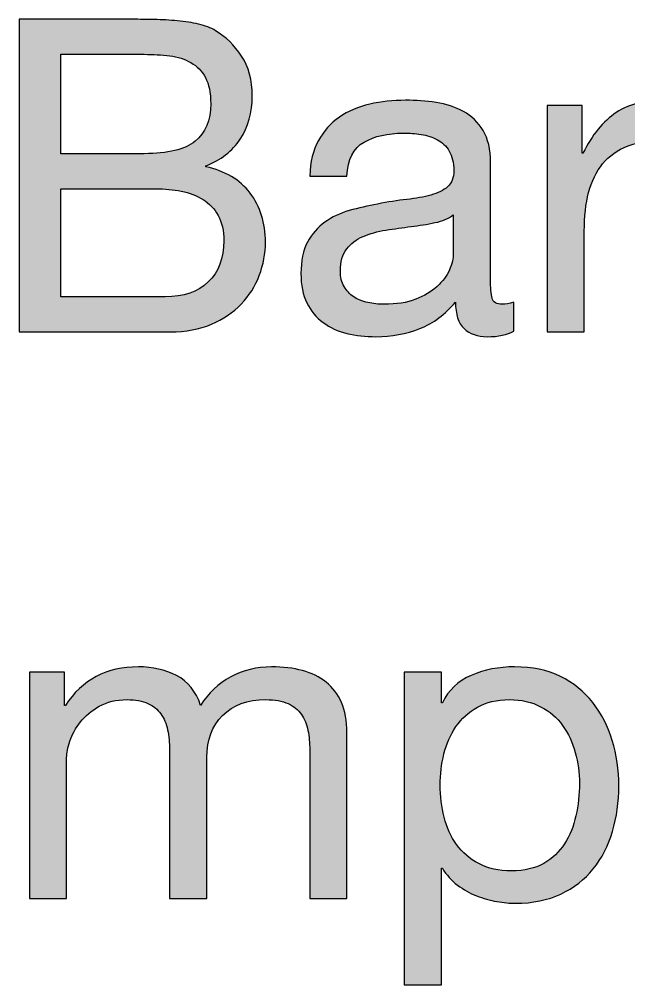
# Paper-space layout 'A1mask' of a CAD drawing. Extents: x 20 to 830, y 20 to 585.
# Drawn here: x 671.76 to 677.49, y 78.4 to 87.48 of the extents above; entities that cross this region are included whole.
import ezdxf
from ezdxf.enums import TextEntityAlignment as Align

# ---------------------------------------------------------------- set-up
doc = ezdxf.new("R2010")
doc.units = 0
doc.layers.get('0').update_dxf_attribs({"linetype": 'CONTINUOUS'})
doc.layers.get('Defpoints').update_dxf_attribs({"linetype": 'CONTINUOUS'})
doc.layers.add('JPP_Mask', color=7, linetype='CONTINUOUS')
doc.styles.add('JPP', font='arial.ttf')

# ---------------------------------------------------------------- blocks, each defined once
blk = doc.blocks.new('A1mask')
at = {"true_color": 0x004a91}
h = blk.add_hatch(color=154, dxfattribs=at)
edge = h.paths.add_edge_path(flags=16)
edge.add_spline(control_points=[(658.1269, 69.8708), (658.3001, 69.8708), (658.4355, 69.9175), (658.533, 70.011), (658.6305, 70.1042), (658.6793, 70.2334), (658.6793, 70.3982), (658.6793, 70.4943), (658.6613, 70.5738), (658.6258, 70.6372), (658.5898, 70.7002), (658.5425, 70.7503), (658.4833, 70.7875), (658.4241, 70.8247), (658.3565, 70.8507), (658.2793, 70.8658), (658.2026, 70.8808), (658.1231, 70.8883), (658.0407, 70.8883), (658.0407, 70.8883), (657.1465, 70.8883), (657.1465, 70.8883), (657.1465, 70.8883), (657.1465, 69.8708), (657.1465, 69.8708), (657.1465, 69.8708), (658.1269, 69.8708), (658.1269, 69.8708)], knot_values=[0, 0, 0, 0, 1, 1, 1, 2, 2, 2, 3, 3, 3, 4, 4, 4, 5, 5, 5, 6, 6, 6, 7, 7, 7, 8, 8, 8, 9, 9, 9, 9], degree=3, periodic=0)
edge = h.paths.add_edge_path(flags=16)
edge.add_spline(control_points=[(657.9295, 71.218), (658.152, 71.218), (658.312, 71.2571), (658.4095, 71.3354), (658.5065, 71.4138), (658.5557, 71.5312), (658.5557, 71.6878), (658.5557, 71.792), (658.5392, 71.8746), (658.506, 71.9349), (658.4729, 71.9953), (658.4279, 72.0421), (658.3702, 72.075), (658.3124, 72.1079), (658.2457, 72.1292), (658.1704, 72.1389), (658.0947, 72.1484), (658.0142, 72.1534), (657.9295, 72.1534), (657.9295, 72.1534), (657.1465, 72.1534), (657.1465, 72.1534), (657.1465, 72.1534), (657.1465, 71.218), (657.1465, 71.218), (657.1465, 71.218), (657.9295, 71.218), (657.9295, 71.218)], knot_values=[0, 0, 0, 0, 1, 1, 1, 2, 2, 2, 3, 3, 3, 4, 4, 4, 5, 5, 5, 6, 6, 6, 7, 7, 7, 8, 8, 8, 9, 9, 9, 9], degree=3, periodic=0)
edge = h.paths.add_edge_path()
edge.add_spline(control_points=[(657.822, 72.4828), (657.8855, 72.4828), (657.9531, 72.4821), (658.026, 72.4809), (658.0989, 72.4795), (658.1709, 72.4753), (658.2424, 72.4684), (658.3138, 72.4615), (658.3806, 72.4514), (658.4421, 72.4376), (658.5041, 72.4239), (658.5567, 72.4033), (658.6007, 72.3759), (658.6968, 72.3181), (658.7787, 72.2383), (658.8459, 72.1368), (658.9131, 72.0353), (658.9467, 71.9103), (658.9467, 71.7619), (658.9467, 71.6052), (658.9093, 71.4701), (658.8336, 71.356), (658.7579, 71.2422), (658.6504, 71.1577), (658.5103, 71.1028), (658.5103, 71.1028), (658.5103, 71.0945), (658.5103, 71.0945), (658.6916, 71.0559), (658.8303, 70.9735), (658.9264, 70.8471), (659.0225, 70.7208), (659.0707, 70.5672), (659.0707, 70.3859), (659.0707, 70.2786), (659.0513, 70.1743), (659.013, 70.0727), (658.9742, 69.971), (658.9174, 69.881), (658.8416, 69.8027), (658.7664, 69.7246), (658.6731, 69.6614), (658.5619, 69.6133), (658.4506, 69.5651), (658.3219, 69.5412), (658.1766, 69.5412), (658.1766, 69.5412), (656.7551, 69.5412), (656.7551, 69.5412), (656.7551, 69.5412), (656.7551, 72.4828), (656.7551, 72.4828), (656.7551, 72.4828), (657.822, 72.4828), (657.822, 72.4828)], knot_values=[0, 0, 0, 0, 1, 1, 1, 2, 2, 2, 3, 3, 3, 4, 4, 4, 5, 5, 5, 6, 6, 6, 7, 7, 7, 8, 8, 8, 9, 9, 9, 10, 10, 10, 11, 11, 11, 12, 12, 12, 13, 13, 13, 14, 14, 14, 15, 15, 15, 16, 16, 16, 17, 17, 17, 18, 18, 18, 18], degree=3, periodic=0)
h = blk.add_hatch(color=154, dxfattribs=at)
edge = h.paths.add_edge_path()
edge.add_spline(control_points=[(661.1185, 71.4365), (661.0716, 71.5132), (661.0101, 71.573), (660.9334, 71.6156)], knot_values=[29, 29, 29, 29, 30, 30, 30, 30], degree=3, periodic=0)
edge.add_spline(control_points=[(660.9334, 71.6156), (660.8563, 71.6582), (660.7706, 71.6864), (660.6759, 71.7001)], knot_values=[28, 28, 28, 28, 29, 29, 29, 29], degree=3, periodic=0)
edge.add_spline(control_points=[(660.6759, 71.7001), (660.5808, 71.7139), (660.4856, 71.7207), (660.3895, 71.7207)], knot_values=[27, 27, 27, 27, 28, 28, 28, 28], degree=3, periodic=0)
edge.add_spline(control_points=[(660.3895, 71.7207), (660.2712, 71.7207), (660.1585, 71.7084), (660.0515, 71.6836)], knot_values=[26, 26, 26, 26, 27, 27, 27, 27], degree=3, periodic=0)
edge.add_spline(control_points=[(660.0515, 71.6836), (659.9446, 71.659), (659.8494, 71.6182), (659.7671, 71.5622)], knot_values=[25, 25, 25, 25, 26, 26, 26, 26], degree=3, periodic=0)
edge.add_spline(control_points=[(659.7671, 71.5622), (659.6847, 71.5058), (659.6189, 71.4322), (659.5697, 71.3416)], knot_values=[24, 24, 24, 24, 25, 25, 25, 25], degree=3, periodic=0)
edge.add_spline(control_points=[(659.5697, 71.3416), (659.52, 71.2509), (659.4925, 71.1397), (659.4868, 71.0079)], knot_values=[23, 23, 23, 23, 24, 24, 24, 24], degree=3, periodic=0)
edge.add_spline(control_points=[(659.4868, 71.0079), (659.4868, 71.0079), (659.8371, 71.0079), (659.8371, 71.0079), (659.8456, 71.1645), (659.8991, 71.2708), (659.9981, 71.3271), (660.097, 71.3835), (660.2205, 71.4116), (660.3687, 71.4116)], knot_values=[20, 20, 20, 20, 21, 21, 21, 22, 22, 22, 23, 23, 23, 23], degree=3, periodic=0)
edge.add_spline(control_points=[(660.3687, 71.4116), (660.4236, 71.4116), (660.4795, 71.4076), (660.5358, 71.3993)], knot_values=[19, 19, 19, 19, 20, 20, 20, 20], degree=3, periodic=0)
edge.add_spline(control_points=[(660.5358, 71.3993), (660.5916, 71.391), (660.6428, 71.3747), (660.6882, 71.3499)], knot_values=[18, 18, 18, 18, 19, 19, 19, 19], degree=3, periodic=0)
edge.add_spline(control_points=[(660.6882, 71.3499), (660.7332, 71.3252), (660.7706, 71.2895), (660.7995, 71.2429)], knot_values=[17, 17, 17, 17, 18, 18, 18, 18], degree=3, periodic=0)
edge.add_spline(control_points=[(660.7995, 71.2429), (660.8283, 71.196), (660.8425, 71.1342), (660.8425, 71.0573)], knot_values=[16, 16, 16, 16, 17, 17, 17, 17], degree=3, periodic=0)
edge.add_spline(control_points=[(660.8425, 71.0573), (660.8425, 70.9915), (660.8231, 70.9413), (660.7848, 70.907), (660.7464, 70.8727), (660.6944, 70.8464), (660.6281, 70.8287)], knot_values=[14, 14, 14, 14, 15, 15, 15, 16, 16, 16, 16], degree=3, periodic=0)
edge.add_spline(control_points=[(660.6281, 70.8287), (660.5623, 70.8107), (660.4861, 70.797), (660.3995, 70.7875)], knot_values=[13, 13, 13, 13, 14, 14, 14, 14], degree=3, periodic=0)
edge.add_spline(control_points=[(660.3995, 70.7875), (660.3133, 70.7778), (660.222, 70.7634), (660.1259, 70.7442)], knot_values=[12, 12, 12, 12, 13, 13, 13, 13], degree=3, periodic=0)
edge.add_spline(control_points=[(660.1259, 70.7442), (660.035, 70.7279), (659.9465, 70.707), (659.8598, 70.6824), (659.7732, 70.6578), (659.6965, 70.6214), (659.6293, 70.5733)], knot_values=[10, 10, 10, 10, 11, 11, 11, 12, 12, 12, 12], degree=3, periodic=0)
edge.add_spline(control_points=[(659.6293, 70.5733), (659.5616, 70.5253), (659.5077, 70.4625), (659.4665, 70.3859)], knot_values=[9, 9, 9, 9, 10, 10, 10, 10], degree=3, periodic=0)
edge.add_spline(control_points=[(659.4665, 70.3859), (659.4253, 70.3089), (659.4045, 70.21), (659.4045, 70.0891)], knot_values=[8, 8, 8, 8, 9, 9, 9, 9], degree=3, periodic=0)
edge.add_spline(control_points=[(659.4045, 70.0891), (659.4045, 69.9821), (659.4234, 69.8907), (659.4603, 69.8152)], knot_values=[7, 7, 7, 7, 8, 8, 8, 8], degree=3, periodic=0)
edge.add_spline(control_points=[(659.4603, 69.8152), (659.4972, 69.7395), (659.5479, 69.6777), (659.6127, 69.6297)], knot_values=[6, 6, 6, 6, 7, 7, 7, 7], degree=3, periodic=0)
edge.add_spline(control_points=[(659.6127, 69.6297), (659.6771, 69.5816), (659.7519, 69.5473), (659.8371, 69.5267), (659.9223, 69.5061), (660.0132, 69.4959), (660.1093, 69.4959)], knot_values=[4, 4, 4, 4, 5, 5, 5, 6, 6, 6, 6], degree=3, periodic=0)
edge.add_spline(control_points=[(660.1093, 69.4959), (660.2575, 69.4959), (660.3957, 69.5213), (660.523, 69.5722)], knot_values=[3, 3, 3, 3, 4, 4, 4, 4], degree=3, periodic=0)
edge.add_spline(control_points=[(660.523, 69.5722), (660.6508, 69.6228), (660.763, 69.7059), (660.8591, 69.8214)], knot_values=[2, 2, 2, 2, 3, 3, 3, 3], degree=3, periodic=0)
edge.add_spline(control_points=[(660.8591, 69.8214), (660.8591, 69.7059), (660.8856, 69.6228), (660.9396, 69.5722)], knot_values=[1, 1, 1, 1, 2, 2, 2, 2], degree=3, periodic=0)
edge.add_spline(control_points=[(660.9396, 69.5722), (660.9931, 69.5213), (661.065, 69.4959), (661.1559, 69.4959)], knot_values=[0, 0, 0, 0, 1, 1, 1, 1], degree=3, periodic=0)
edge.add_spline(control_points=[(661.1559, 69.4959), (661.2629, 69.4959), (661.3467, 69.5137), (661.4068, 69.5494)], knot_values=[36, 36, 36, 36, 37, 37, 37, 37], degree=3, periodic=0)
edge.add_spline(control_points=[(661.4068, 69.5494), (661.4068, 69.5494), (661.4068, 69.8214), (661.4068, 69.8214), (661.3656, 69.8077), (661.3301, 69.8008), (661.2998, 69.8008)], knot_values=[34, 34, 34, 34, 35, 35, 35, 36, 36, 36, 36], degree=3, periodic=0)
edge.add_spline(control_points=[(661.2998, 69.8008), (661.2449, 69.8008), (661.2127, 69.82), (661.2032, 69.8583)], knot_values=[33, 33, 33, 33, 34, 34, 34, 34], degree=3, periodic=0)
edge.add_spline(control_points=[(661.2032, 69.8583), (661.1933, 69.8969), (661.1886, 69.9572), (661.1886, 70.0396)], knot_values=[32, 32, 32, 32, 33, 33, 33, 33], degree=3, periodic=0)
edge.add_spline(control_points=[(661.1886, 70.0396), (661.1886, 70.0396), (661.1886, 71.1357), (661.1886, 71.1357), (661.1886, 71.2592), (661.1654, 71.3596), (661.1185, 71.4365)], knot_values=[30, 30, 30, 30, 31, 31, 31, 32, 32, 32, 32], degree=3, periodic=0)
edge = h.paths.add_edge_path(flags=16)
edge.add_spline(control_points=[(660.4406, 70.5321), (660.5192, 70.5416), (660.594, 70.5539), (660.6655, 70.5691)], knot_values=[0, 0, 0, 0, 1, 1, 1, 1], degree=3, periodic=0)
edge.add_spline(control_points=[(660.6655, 70.5691), (660.737, 70.5842), (660.7942, 70.6083), (660.8383, 70.6412)], knot_values=[14, 14, 14, 14, 15, 15, 15, 15], degree=3, periodic=0)
edge.add_spline(control_points=[(660.8383, 70.6412), (660.8383, 70.6412), (660.8383, 70.2827), (660.8383, 70.2827), (660.8383, 70.2334), (660.826, 70.1804), (660.8013, 70.1241), (660.7767, 70.0678), (660.7379, 70.0157), (660.6858, 69.9676), (660.6338, 69.9196), (660.5666, 69.8796), (660.4842, 69.8481)], knot_values=[10, 10, 10, 10, 11, 11, 11, 12, 12, 12, 13, 13, 13, 14, 14, 14, 14], degree=3, periodic=0)
edge.add_spline(control_points=[(660.4842, 69.8481), (660.4018, 69.8164), (660.3029, 69.8008), (660.1874, 69.8008)], knot_values=[9, 9, 9, 9, 10, 10, 10, 10], degree=3, periodic=0)
edge.add_spline(control_points=[(660.1874, 69.8008), (660.1353, 69.8008), (660.0837, 69.8062), (660.0331, 69.8171)], knot_values=[8, 8, 8, 8, 9, 9, 9, 9], degree=3, periodic=0)
edge.add_spline(control_points=[(660.0331, 69.8171), (659.982, 69.8282), (659.9384, 69.846), (659.901, 69.8708)], knot_values=[7, 7, 7, 7, 8, 8, 8, 8], degree=3, periodic=0)
edge.add_spline(control_points=[(659.901, 69.8708), (659.8641, 69.8955), (659.8338, 69.9276), (659.8106, 69.9676)], knot_values=[6, 6, 6, 6, 7, 7, 7, 7], degree=3, periodic=0)
edge.add_spline(control_points=[(659.8106, 69.9676), (659.7869, 70.0074), (659.7756, 70.0562), (659.7756, 70.1139)], knot_values=[5, 5, 5, 5, 6, 6, 6, 6], degree=3, periodic=0)
edge.add_spline(control_points=[(659.7756, 70.1139), (659.7756, 70.2017), (659.7955, 70.2711), (659.8352, 70.322)], knot_values=[4, 4, 4, 4, 5, 5, 5, 5], degree=3, periodic=0)
edge.add_spline(control_points=[(659.8352, 70.322), (659.875, 70.3726), (659.9266, 70.4119), (659.9895, 70.4393)], knot_values=[3, 3, 3, 3, 4, 4, 4, 4], degree=3, periodic=0)
edge.add_spline(control_points=[(659.9895, 70.4393), (660.053, 70.4668), (660.1244, 70.4867), (660.204, 70.499)], knot_values=[2, 2, 2, 2, 3, 3, 3, 3], degree=3, periodic=0)
edge.add_spline(control_points=[(660.204, 70.499), (660.2835, 70.5115), (660.3625, 70.5224), (660.4406, 70.5321)], knot_values=[1, 1, 1, 1, 2, 2, 2, 2], degree=3, periodic=0)
h = blk.add_hatch(color=154, dxfattribs=at)
edge = h.paths.add_edge_path()
edge.add_spline(control_points=[(662.0704, 70.3407), (662.0704, 70.4296), (662.0704, 70.4888), (662.0704, 70.4888), (662.0704, 70.6261), (662.0841, 70.7477), (662.1116, 70.8533)], knot_values=[8, 8, 8, 8, 8.250035, 8.250035, 8.250035, 9.250035, 9.250035, 9.250035, 9.250035], degree=3, periodic=0)
edge.add_spline(control_points=[(662.1116, 70.8533), (662.1391, 70.9591), (662.1831, 71.049), (662.2432, 71.1234)], knot_values=[7, 7, 7, 7, 8, 8, 8, 8], degree=3, periodic=0)
edge.add_spline(control_points=[(662.2432, 71.1234), (662.3038, 71.1974), (662.3833, 71.2538), (662.4822, 71.2921)], knot_values=[6, 6, 6, 6, 7, 7, 7, 7], degree=3, periodic=0)
edge.add_spline(control_points=[(662.4822, 71.2921), (662.5812, 71.3307), (662.7005, 71.3499), (662.8406, 71.3499)], knot_values=[5, 5, 5, 5, 6, 6, 6, 6], degree=3, periodic=0)
edge.add_spline(control_points=[(662.8406, 71.3499), (662.8406, 71.3499), (662.8406, 71.7207), (662.8406, 71.7207), (662.6512, 71.7262), (662.4946, 71.6878), (662.371, 71.6052)], knot_values=[3, 3, 3, 3, 4, 4, 4, 5, 5, 5, 5], degree=3, periodic=0)
edge.add_spline(control_points=[(662.371, 71.6052), (662.2475, 71.5229), (662.1428, 71.3953), (662.0581, 71.222)], knot_values=[2, 2, 2, 2, 3, 3, 3, 3], degree=3, periodic=0)
edge.add_spline(control_points=[(662.0496, 71.222), (662.0496, 71.222), (662.0496, 71.3344), (662.0496, 71.4467)], knot_values=[0.5, 0.5, 0.5, 0.5, 1, 1, 1, 1], degree=3, periodic=0)
edge.add_spline(control_points=[(662.0496, 71.4467), (662.0496, 71.559), (662.0496, 71.6713), (662.0496, 71.6713), (662.0496, 71.6713), (662.029, 71.6713), (661.9981, 71.6713)], knot_values=[12.749965, 12.749965, 12.749965, 12.749965, 13.249965, 13.249965, 13.249965, 13.5, 13.5, 13.5, 13.5], degree=3, periodic=0)
edge.add_spline(control_points=[(661.9981, 71.6713), (661.9672, 71.6713), (661.926, 71.6713), (661.8849, 71.6713)], knot_values=[12.49997, 12.49997, 12.49997, 12.49997, 12.749965, 12.749965, 12.749965, 12.749965], degree=3, periodic=0)
edge.add_spline(control_points=[(661.8849, 71.6713), (661.8643, 71.6713), (661.8437, 71.6713), (661.8244, 71.6713)], knot_values=[12.374973, 12.374973, 12.374973, 12.374973, 12.49997, 12.49997, 12.49997, 12.49997], degree=3, periodic=0)
edge.add_spline(control_points=[(661.8244, 71.6713), (661.8051, 71.6713), (661.787, 71.6713), (661.7716, 71.6713)], knot_values=[12.249975, 12.249975, 12.249975, 12.249975, 12.374973, 12.374973, 12.374973, 12.374973], degree=3, periodic=0)
edge.add_spline(control_points=[(661.7716, 71.6713), (661.7639, 71.6713), (661.7568, 71.6713), (661.7505, 71.6713)], knot_values=[12.187476, 12.187476, 12.187476, 12.187476, 12.249975, 12.249975, 12.249975, 12.249975], degree=3, periodic=0)
edge.add_spline(control_points=[(661.7201, 71.6713), (661.7201, 71.6713), (661.7201, 71.6713), (661.7201, 71.6713), (661.7201, 71.6713), (661.7201, 71.6713), (661.7201, 71.6713)], knot_values=[11.99998, 11.99998, 11.99998, 11.99998, 12.001425, 12.001425, 12.001425, 12.001445, 12.001445, 12.001445, 12.001445], degree=3, periodic=0)
edge.add_spline(control_points=[(661.7201, 71.6713), (661.7201, 71.6712), (661.7201, 71.1387), (661.7201, 70.6062)], knot_values=[11.49999, 11.49999, 11.49999, 11.49999, 11.99998, 11.99998, 11.99998, 11.99998], degree=3, periodic=0)
edge.add_spline(control_points=[(661.7201, 70.6062), (661.7201, 70.0737), (661.7201, 69.5412), (661.7201, 69.5412), (661.7201, 69.5412), (661.7201, 69.5412), (661.7201, 69.5412)], knot_values=[10.999023, 10.999023, 10.999023, 10.999023, 11.499013, 11.499013, 11.499013, 11.49999, 11.49999, 11.49999, 11.49999], degree=3, periodic=0)
edge.add_spline(control_points=[(661.7352, 69.5412), (661.74, 69.5412), (661.7458, 69.5412), (661.7525, 69.5412)], knot_values=[10.812504, 10.812504, 10.812504, 10.812504, 10.875003, 10.875003, 10.875003, 10.875003], degree=3, periodic=0)
edge.add_spline(control_points=[(661.7525, 69.5412), (661.7591, 69.5412), (661.7667, 69.5412), (661.7749, 69.5412)], knot_values=[10.750005, 10.750005, 10.750005, 10.750005, 10.812504, 10.812504, 10.812504, 10.812504], degree=3, periodic=0)
edge.add_spline(control_points=[(661.7749, 69.5412), (661.7913, 69.5412), (661.8104, 69.5412), (661.831, 69.5412)], knot_values=[10.625008, 10.625008, 10.625008, 10.625008, 10.750005, 10.750005, 10.750005, 10.750005], degree=3, periodic=0)
edge.add_spline(control_points=[(661.831, 69.5412), (661.8515, 69.5412), (661.8734, 69.5412), (661.8953, 69.5412)], knot_values=[10.50001, 10.50001, 10.50001, 10.50001, 10.625008, 10.625008, 10.625008, 10.625008], degree=3, periodic=0)
edge.add_spline(control_points=[(661.8953, 69.5412), (661.9391, 69.5412), (661.9828, 69.5412), (662.0157, 69.5412)], knot_values=[10.250015, 10.250015, 10.250015, 10.250015, 10.50001, 10.50001, 10.50001, 10.50001], degree=3, periodic=0)
edge.add_spline(control_points=[(662.0157, 69.5412), (662.0485, 69.5412), (662.0704, 69.5412), (662.0704, 69.5412), (662.0704, 69.5412), (662.0704, 69.5412), (662.0704, 69.5412)], knot_values=[9.999532, 9.999532, 9.999532, 9.999532, 10.249547, 10.249547, 10.249547, 10.250015, 10.250015, 10.250015, 10.250015], degree=3, periodic=0)
edge.add_spline(control_points=[(662.0704, 69.5518), (662.0704, 69.5553), (662.0704, 69.5595), (662.0704, 69.5646)], knot_values=[9.906272, 9.906272, 9.906272, 9.906272, 9.937521, 9.937521, 9.937521, 9.937521], degree=3, periodic=0)
edge.add_spline(control_points=[(662.0704, 69.5646), (662.0704, 69.5696), (662.0704, 69.5754), (662.0704, 69.5819)], knot_values=[9.875022, 9.875022, 9.875022, 9.875022, 9.906272, 9.906272, 9.906272, 9.906272], degree=3, periodic=0)
edge.add_spline(control_points=[(662.0704, 69.5819), (662.0704, 69.5948), (662.0704, 69.6105), (662.0704, 69.6286)], knot_values=[9.812524, 9.812524, 9.812524, 9.812524, 9.875022, 9.875022, 9.875022, 9.875022], degree=3, periodic=0)
edge.add_spline(control_points=[(662.0704, 69.6286), (662.0704, 69.6466), (662.0704, 69.667), (662.0704, 69.6892)], knot_values=[9.750025, 9.750025, 9.750025, 9.750025, 9.812524, 9.812524, 9.812524, 9.812524], degree=3, periodic=0)
edge.add_spline(control_points=[(662.0704, 69.6892), (662.0704, 69.7336), (662.0704, 69.7854), (662.0704, 69.841)], knot_values=[9.625027, 9.625027, 9.625027, 9.625027, 9.750025, 9.750025, 9.750025, 9.750025], degree=3, periodic=0)
edge.add_spline(control_points=[(662.0704, 69.841), (662.0704, 69.8965), (662.0704, 69.9557), (662.0704, 70.0149)], knot_values=[9.50003, 9.50003, 9.50003, 9.50003, 9.625027, 9.625027, 9.625027, 9.625027], degree=3, periodic=0)
edge.add_spline(control_points=[(662.0704, 70.0149), (662.0704, 70.1334), (662.0704, 70.2519), (662.0704, 70.3407)], knot_values=[9.250035, 9.250035, 9.250035, 9.250035, 9.50003, 9.50003, 9.50003, 9.50003], degree=3, periodic=0)
h = blk.add_hatch(color=154, dxfattribs=at)
edge = h.paths.add_edge_path()
edge.add_spline(control_points=[(657.2313, 65.6904), (657.2521, 65.7524), (657.2848, 65.812), (657.3302, 65.8698), (657.3757, 65.9275), (657.4348, 65.9768), (657.5072, 66.0179)], knot_values=[28, 28, 28, 28, 29, 29, 29, 30, 30, 30, 30], degree=3, periodic=0)
edge.add_spline(control_points=[(657.5072, 66.0179), (657.5801, 66.0591), (657.6672, 66.08), (657.769, 66.08)], knot_values=[27, 27, 27, 27, 28, 28, 28, 28], degree=3, periodic=0)
edge.add_spline(control_points=[(657.769, 66.08), (657.8485, 66.08), (657.9139, 66.0681), (657.9645, 66.0449)], knot_values=[26, 26, 26, 26, 27, 27, 27, 27], degree=3, periodic=0)
edge.add_spline(control_points=[(657.9645, 66.0449), (658.0156, 66.0213), (658.0559, 65.9886), (658.0862, 65.946), (658.1165, 65.9034), (658.1378, 65.8532), (658.1501, 65.7955), (658.1624, 65.7377), (658.1685, 65.6748), (658.1685, 65.6061)], knot_values=[23, 23, 23, 23, 24, 24, 24, 25, 25, 25, 26, 26, 26, 26], degree=3, periodic=0)
edge.add_spline(control_points=[(658.1685, 65.6061), (658.1685, 65.6061), (658.1685, 64.2092), (658.1685, 64.2092), (658.1685, 64.2092), (658.2561, 64.2092), (658.3437, 64.2092)], knot_values=[21.5, 21.5, 21.5, 21.5, 22.5, 22.5, 22.5, 23, 23, 23, 23], degree=3, periodic=0)
edge.add_spline(control_points=[(658.3437, 64.2092), (658.4312, 64.2092), (658.5188, 64.2092), (658.5188, 64.2092), (658.5188, 64.2092), (658.5188, 64.5409), (658.5188, 64.8727)], knot_values=[20.5, 20.5, 20.5, 20.5, 21, 21, 21, 21.5, 21.5, 21.5, 21.5], degree=3, periodic=0)
edge.add_spline(control_points=[(658.5188, 64.8727), (658.5188, 65.2044), (658.5188, 65.5361), (658.5188, 65.5361), (658.5188, 65.7008), (658.5685, 65.8324), (658.6674, 65.9313)], knot_values=[19, 19, 19, 19, 19.5, 19.5, 19.5, 20.5, 20.5, 20.5, 20.5], degree=3, periodic=0)
edge.add_spline(control_points=[(658.6674, 65.9313), (658.7659, 66.0303), (658.9022, 66.08), (659.075, 66.08)], knot_values=[18, 18, 18, 18, 19, 19, 19, 19], degree=3, periodic=0)
edge.add_spline(control_points=[(659.075, 66.08), (659.1602, 66.08), (659.2298, 66.0676), (659.2833, 66.0426)], knot_values=[17, 17, 17, 17, 18, 18, 18, 18], degree=3, periodic=0)
edge.add_spline(control_points=[(659.2833, 66.0426), (659.3368, 66.0179), (659.3784, 65.9843), (659.4087, 65.9417), (659.439, 65.8991), (659.4598, 65.849), (659.4707, 65.7912), (659.4816, 65.7335), (659.4873, 65.6719), (659.4873, 65.6061)], knot_values=[14, 14, 14, 14, 15, 15, 15, 16, 16, 16, 17, 17, 17, 17], degree=3, periodic=0)
edge.add_spline(control_points=[(659.4873, 65.6061), (659.4873, 65.6061), (659.4873, 64.2092), (659.4873, 64.2092), (659.4873, 64.2092), (659.5748, 64.2092), (659.6622, 64.2092)], knot_values=[12.5, 12.5, 12.5, 12.5, 13.5, 13.5, 13.5, 14, 14, 14, 14], degree=3, periodic=0)
edge.add_spline(control_points=[(659.6622, 64.2092), (659.7497, 64.2092), (659.8371, 64.2092), (659.8371, 64.2092), (659.8371, 64.2092), (659.8371, 64.5996), (659.8371, 64.99)], knot_values=[11.5, 11.5, 11.5, 11.5, 12, 12, 12, 12.5, 12.5, 12.5, 12.5], degree=3, periodic=0)
edge.add_spline(control_points=[(659.8371, 64.99), (659.8371, 65.3804), (659.8371, 65.7709), (659.8371, 65.7709), (659.8371, 65.8807), (659.8201, 65.9749), (659.786, 66.053)], knot_values=[10, 10, 10, 10, 10.5, 10.5, 10.5, 11.5, 11.5, 11.5, 11.5], degree=3, periodic=0)
edge.add_spline(control_points=[(659.786, 66.053), (659.7514, 66.1311), (659.7036, 66.195), (659.6416, 66.2447)], knot_values=[9, 9, 9, 9, 10, 10, 10, 10], degree=3, periodic=0)
edge.add_spline(control_points=[(659.6416, 66.2447), (659.5796, 66.2939), (659.5058, 66.3304), (659.4191, 66.3536)], knot_values=[8, 8, 8, 8, 9, 9, 9, 9], degree=3, periodic=0)
edge.add_spline(control_points=[(659.4191, 66.3536), (659.3325, 66.3772), (659.236, 66.3886), (659.1285, 66.3886)], knot_values=[7, 7, 7, 7, 8, 8, 8, 8], degree=3, periodic=0)
edge.add_spline(control_points=[(659.1285, 66.3886), (658.9884, 66.3886), (658.8601, 66.3573), (658.7437, 66.2939)], knot_values=[6, 6, 6, 6, 7, 7, 7, 7], degree=3, periodic=0)
edge.add_spline(control_points=[(658.7437, 66.2939), (658.6267, 66.231), (658.5325, 66.1415), (658.4611, 66.026)], knot_values=[5, 5, 5, 5, 6, 6, 6, 6], degree=3, periodic=0)
edge.add_spline(control_points=[(658.4611, 66.026), (658.417, 66.1581), (658.3418, 66.2513), (658.2348, 66.3062)], knot_values=[4, 4, 4, 4, 5, 5, 5, 5], degree=3, periodic=0)
edge.add_spline(control_points=[(658.2348, 66.3062), (658.1273, 66.3611), (658.0081, 66.3886), (657.876, 66.3886)], knot_values=[3, 3, 3, 3, 4, 4, 4, 4], degree=3, periodic=0)
edge.add_spline(control_points=[(657.876, 66.3886), (657.5768, 66.3886), (657.3473, 66.2679), (657.1882, 66.026)], knot_values=[2, 2, 2, 2, 3, 3, 3, 3], degree=3, periodic=0)
edge.add_spline(control_points=[(657.1797, 66.026), (657.1797, 66.026), (657.1797, 66.1043), (657.1797, 66.1827)], knot_values=[0.5, 0.5, 0.5, 0.5, 1, 1, 1, 1], degree=3, periodic=0)
edge.add_spline(control_points=[(657.1797, 66.1827), (657.1797, 66.261), (657.1797, 66.3394), (657.1797, 66.3394), (657.1797, 66.3394), (657.1591, 66.3394), (657.1282, 66.3394)], knot_values=[34.749965, 34.749965, 34.749965, 34.749965, 35.249965, 35.249965, 35.249965, 35.5, 35.5, 35.5, 35.5], degree=3, periodic=0)
edge.add_spline(control_points=[(657.1282, 66.3394), (657.0973, 66.3394), (657.0561, 66.3394), (657.0149, 66.3394)], knot_values=[34.49997, 34.49997, 34.49997, 34.49997, 34.749965, 34.749965, 34.749965, 34.749965], degree=3, periodic=0)
edge.add_spline(control_points=[(657.0149, 66.3394), (656.9943, 66.3394), (656.9738, 66.3394), (656.9545, 66.3394)], knot_values=[34.374972, 34.374972, 34.374972, 34.374972, 34.49997, 34.49997, 34.49997, 34.49997], degree=3, periodic=0)
edge.add_spline(control_points=[(656.9545, 66.3394), (656.9352, 66.3394), (656.9171, 66.3394), (656.9017, 66.3394)], knot_values=[34.249975, 34.249975, 34.249975, 34.249975, 34.374973, 34.374973, 34.374973, 34.374973], degree=3, periodic=0)
edge.add_spline(control_points=[(656.9017, 66.3394), (656.894, 66.3394), (656.8869, 66.3394), (656.8806, 66.3394)], knot_values=[34.187476, 34.187476, 34.187476, 34.187476, 34.249975, 34.249975, 34.249975, 34.249975], degree=3, periodic=0)
edge.add_spline(control_points=[(656.8806, 66.3394), (656.8743, 66.3394), (656.8689, 66.3394), (656.8644, 66.3394)], knot_values=[34.124977, 34.124977, 34.124977, 34.124977, 34.187476, 34.187476, 34.187476, 34.187476], degree=3, periodic=0)
edge.add_spline(control_points=[(656.8502, 66.3394), (656.8502, 66.3394), (656.8502, 66.3394), (656.8502, 66.3394), (656.8502, 66.3394), (656.8502, 66.3394), (656.8502, 66.3394)], knot_values=[33.99998, 33.99998, 33.99998, 33.99998, 34.001425, 34.001425, 34.001425, 34.001445, 34.001445, 34.001445, 34.001445], degree=3, periodic=0)
edge.add_spline(control_points=[(656.8502, 66.3394), (656.8502, 66.3393), (656.8502, 65.8068), (656.8502, 65.2743)], knot_values=[33.49999, 33.49999, 33.49999, 33.49999, 33.99998, 33.99998, 33.99998, 33.99998], degree=3, periodic=0)
edge.add_spline(control_points=[(656.8502, 65.2743), (656.8502, 64.7417), (656.8502, 64.2092), (656.8502, 64.2092), (656.8502, 64.2092), (656.8502, 64.2092), (656.8502, 64.2092)], knot_values=[32.999023, 32.999023, 32.999023, 32.999023, 33.499013, 33.499013, 33.499013, 33.49999, 33.49999, 33.49999, 33.49999], degree=3, periodic=0)
edge.add_spline(control_points=[(656.8589, 64.2092), (656.8607, 64.2092), (656.8629, 64.2092), (656.8653, 64.2092)], knot_values=[32.875002, 32.875002, 32.875002, 32.875002, 32.906252, 32.906252, 32.906252, 32.906252], degree=3, periodic=0)
edge.add_spline(control_points=[(656.8653, 64.2092), (656.8701, 64.2092), (656.8759, 64.2092), (656.8825, 64.2092)], knot_values=[32.812504, 32.812504, 32.812504, 32.812504, 32.875002, 32.875002, 32.875002, 32.875002], degree=3, periodic=0)
edge.add_spline(control_points=[(656.8825, 64.2092), (656.8892, 64.2092), (656.8967, 64.2092), (656.905, 64.2092)], knot_values=[32.750005, 32.750005, 32.750005, 32.750005, 32.812504, 32.812504, 32.812504, 32.812504], degree=3, periodic=0)
edge.add_spline(control_points=[(656.905, 64.2092), (656.9214, 64.2092), (656.9405, 64.2092), (656.9611, 64.2092)], knot_values=[32.625008, 32.625008, 32.625008, 32.625008, 32.750005, 32.750005, 32.750005, 32.750005], degree=3, periodic=0)
edge.add_spline(control_points=[(656.9611, 64.2092), (656.9816, 64.2092), (657.0035, 64.2092), (657.0254, 64.2092)], knot_values=[32.50001, 32.50001, 32.50001, 32.50001, 32.625008, 32.625008, 32.625008, 32.625008], degree=3, periodic=0)
edge.add_spline(control_points=[(657.0254, 64.2092), (657.0691, 64.2092), (657.1129, 64.2092), (657.1458, 64.2092)], knot_values=[32.250015, 32.250015, 32.250015, 32.250015, 32.50001, 32.50001, 32.50001, 32.50001], degree=3, periodic=0)
edge.add_spline(control_points=[(657.1458, 64.2092), (657.1786, 64.2092), (657.2005, 64.2092), (657.2005, 64.2092), (657.2005, 64.2092), (657.2005, 64.2092), (657.2005, 64.2092)], knot_values=[31.999532, 31.999532, 31.999532, 31.999532, 32.249547, 32.249547, 32.249547, 32.250015, 32.250015, 32.250015, 32.250015], degree=3, periodic=0)
edge.add_spline(control_points=[(657.2005, 64.2092), (657.2005, 64.2092), (657.2005, 64.2092), (657.2005, 64.2092)], knot_values=[31.999288, 31.999288, 31.999288, 31.999288, 31.999532, 31.999532, 31.999532, 31.999532], degree=3, periodic=0)
edge.add_spline(control_points=[(657.2005, 64.2177), (657.2005, 64.2196), (657.2005, 64.2217), (657.2005, 64.2241)], knot_values=[31.937521, 31.937521, 31.937521, 31.937521, 31.953146, 31.953146, 31.953146, 31.953146], degree=3, periodic=0)
edge.add_spline(control_points=[(657.2005, 64.2241), (657.2005, 64.229), (657.2005, 64.235), (657.2005, 64.242)], knot_values=[31.906272, 31.906272, 31.906272, 31.906272, 31.937521, 31.937521, 31.937521, 31.937521], degree=3, periodic=0)
edge.add_spline(control_points=[(657.2005, 64.242), (657.2005, 64.2491), (657.2005, 64.2572), (657.2005, 64.2662)], knot_values=[31.875022, 31.875022, 31.875022, 31.875022, 31.906272, 31.906272, 31.906272, 31.906272], degree=3, periodic=0)
edge.add_spline(control_points=[(657.2005, 64.2662), (657.2005, 64.2844), (657.2005, 64.3064), (657.2005, 64.3317)], knot_values=[31.812524, 31.812524, 31.812524, 31.812524, 31.875022, 31.875022, 31.875022, 31.875022], degree=3, periodic=0)
edge.add_spline(control_points=[(657.2005, 64.3317), (657.2005, 64.3569), (657.2005, 64.3854), (657.2005, 64.4165)], knot_values=[31.750025, 31.750025, 31.750025, 31.750025, 31.812524, 31.812524, 31.812524, 31.812524], degree=3, periodic=0)
edge.add_spline(control_points=[(657.2005, 64.4165), (657.2005, 64.4787), (657.2005, 64.5513), (657.2005, 64.629)], knot_values=[31.625028, 31.625028, 31.625028, 31.625028, 31.750025, 31.750025, 31.750025, 31.750025], degree=3, periodic=0)
edge.add_spline(control_points=[(657.2005, 64.629), (657.2005, 64.7067), (657.2005, 64.7897), (657.2005, 64.8726)], knot_values=[31.50003, 31.50003, 31.50003, 31.50003, 31.625028, 31.625028, 31.625028, 31.625028], degree=3, periodic=0)
edge.add_spline(control_points=[(657.2005, 64.8726), (657.2005, 65.0384), (657.2005, 65.2043), (657.2005, 65.3287)], knot_values=[31.250035, 31.250035, 31.250035, 31.250035, 31.50003, 31.50003, 31.50003, 31.50003], degree=3, periodic=0)
edge.add_spline(control_points=[(657.2005, 65.3287), (657.2005, 65.4531), (657.2005, 65.5361), (657.2005, 65.5361), (657.2005, 65.5772), (657.2109, 65.6288), (657.2313, 65.6904)], knot_values=[30, 30, 30, 30, 30.250035, 30.250035, 30.250035, 31.250035, 31.250035, 31.250035, 31.250035], degree=3, periodic=0)
h = blk.add_hatch(color=154, dxfattribs=at)
edge = h.paths.add_edge_path(flags=16)
edge.add_spline(control_points=[(661.9857, 65.5834), (661.9597, 65.6781), (661.9199, 65.7623), (661.8664, 65.8366), (661.8129, 65.911), (661.7438, 65.9697), (661.66, 66.0137), (661.5762, 66.0577), (661.4782, 66.08), (661.3656, 66.08), (661.2477, 66.08), (661.1474, 66.0563), (661.065, 66.0099), (660.9826, 65.963), (660.915, 65.902), (660.8629, 65.8262), (660.8108, 65.751), (660.7729, 65.6648), (660.7498, 65.5687), (660.7266, 65.4726), (660.7147, 65.3751), (660.7147, 65.2762), (660.7147, 65.1721), (660.727, 65.0708), (660.7516, 64.9737), (660.7763, 64.8762), (660.8155, 64.7901), (660.869, 64.7162), (660.9225, 64.6419), (660.9921, 64.5822), (661.0773, 64.5368), (661.1625, 64.4914), (661.2652, 64.4686), (661.3864, 64.4686), (661.5071, 64.4686), (661.608, 64.4923), (661.6889, 64.5387), (661.7698, 64.5856), (661.8352, 64.6471), (661.8849, 64.7243), (661.9341, 64.8009), (661.9701, 64.889), (661.9918, 64.9879), (662.0141, 65.0868), (662.025, 65.1886), (662.025, 65.2928), (662.025, 65.3917), (662.0117, 65.4887), (661.9857, 65.5834)], knot_values=[0, 0, 0, 0, 1, 1, 1, 2, 2, 2, 3, 3, 3, 4, 4, 4, 5, 5, 5, 6, 6, 6, 7, 7, 7, 8, 8, 8, 9, 9, 9, 10, 10, 10, 11, 11, 11, 12, 12, 12, 13, 13, 13, 14, 14, 14, 15, 15, 15, 16, 16, 16, 16], degree=3, periodic=0)
edge = h.paths.add_edge_path()
edge.add_spline(control_points=[(660.727, 66.3394), (660.727, 66.3394), (660.727, 66.0511), (660.727, 66.0511), (660.727, 66.0511), (660.7351, 66.0511), (660.7351, 66.0511), (660.7928, 66.1689), (660.8837, 66.2551), (661.0073, 66.3086), (661.1308, 66.3621), (661.2667, 66.3886), (661.4153, 66.3886), (661.58, 66.3886), (661.7234, 66.3583), (661.8456, 66.2982), (661.9677, 66.2376), (662.0695, 66.1562), (662.1504, 66.053), (662.2314, 65.9498), (662.2929, 65.831), (662.3341, 65.6965), (662.3753, 65.5621), (662.3956, 65.4191), (662.3956, 65.2681), (662.3956, 65.1171), (662.3757, 64.9742), (662.336, 64.8398), (662.2962, 64.7048), (662.2356, 64.5875), (662.1547, 64.4876), (662.0737, 64.3872), (661.972, 64.3082), (661.8498, 64.2504), (661.7277, 64.1927), (661.5852, 64.1638), (661.4233, 64.1638), (661.3713, 64.1638), (661.3126, 64.1695), (661.2482, 64.1804), (661.1838, 64.1913), (661.1199, 64.2092), (661.0565, 64.2339), (660.9935, 64.2585), (660.9339, 64.2921), (660.8776, 64.3347), (660.8212, 64.3773), (660.7739, 64.4303), (660.7351, 64.4937), (660.7351, 64.4937), (660.727, 64.4937), (660.727, 64.4937), (660.727, 64.4937), (660.727, 63.3974), (660.727, 63.3974), (660.727, 63.3974), (660.3767, 63.3974), (660.3767, 63.3974), (660.3767, 63.3974), (660.3767, 66.3394), (660.3767, 66.3394), (660.3767, 66.3394), (660.727, 66.3394), (660.727, 66.3394)], knot_values=[0, 0, 0, 0, 1, 1, 1, 2, 2, 2, 3, 3, 3, 4, 4, 4, 5, 5, 5, 6, 6, 6, 7, 7, 7, 8, 8, 8, 9, 9, 9, 10, 10, 10, 11, 11, 11, 12, 12, 12, 13, 13, 13, 14, 14, 14, 15, 15, 15, 16, 16, 16, 17, 17, 17, 18, 18, 18, 19, 19, 19, 20, 20, 20, 21, 21, 21, 21], degree=3, periodic=0)
at = {"layer": 'Defpoints', "color": 154, "true_color": 0x004a91}
for points, knots in [([(657.822, 72.4828), (657.8855, 72.4828), (657.9531, 72.4821), (658.026, 72.4809), (658.0989, 72.4795), (658.1709, 72.4753), (658.2424, 72.4684), (658.3138, 72.4615), (658.3806, 72.4514), (658.4421, 72.4376), (658.5041, 72.4239), (658.5567, 72.4033), (658.6007, 72.3759), (658.6968, 72.3181), (658.7787, 72.2383), (658.8459, 72.1368), (658.9131, 72.0353), (658.9467, 71.9103), (658.9467, 71.7619), (658.9467, 71.6052), (658.9093, 71.4701), (658.8336, 71.356), (658.7579, 71.2422), (658.6504, 71.1577), (658.5103, 71.1028), (658.5103, 71.1028), (658.5103, 71.0945), (658.5103, 71.0945), (658.6916, 71.0559), (658.8303, 70.9735), (658.9264, 70.8471), (659.0225, 70.7208), (659.0707, 70.5672), (659.0707, 70.3859), (659.0707, 70.2786), (659.0513, 70.1743), (659.013, 70.0727), (658.9742, 69.971), (658.9174, 69.881), (658.8416, 69.8027), (658.7664, 69.7246), (658.6731, 69.6614), (658.5619, 69.6133), (658.4506, 69.5651), (658.3219, 69.5412), (658.1766, 69.5412), (658.1766, 69.5412), (656.7551, 69.5412), (656.7551, 69.5412), (656.7551, 69.5412), (656.7551, 72.4828), (656.7551, 72.4828), (656.7551, 72.4828), (657.822, 72.4828), (657.822, 72.4828)], [0, 0, 0, 0, 1, 1, 1, 2, 2, 2, 3, 3, 3, 4, 4, 4, 5, 5, 5, 6, 6, 6, 7, 7, 7, 8, 8, 8, 9, 9, 9, 10, 10, 10, 11, 11, 11, 12, 12, 12, 13, 13, 13, 14, 14, 14, 15, 15, 15, 16, 16, 16, 17, 17, 17, 18, 18, 18, 18]), ([(657.9295, 71.218), (658.152, 71.218), (658.312, 71.2571), (658.4095, 71.3354), (658.5065, 71.4138), (658.5557, 71.5312), (658.5557, 71.6878), (658.5557, 71.792), (658.5392, 71.8746), (658.506, 71.9349), (658.4729, 71.9953), (658.4279, 72.0421), (658.3702, 72.075), (658.3124, 72.1079), (658.2457, 72.1292), (658.1704, 72.1389), (658.0947, 72.1484), (658.0142, 72.1534), (657.9295, 72.1534), (657.9295, 72.1534), (657.1465, 72.1534), (657.1465, 72.1534), (657.1465, 72.1534), (657.1465, 71.218), (657.1465, 71.218), (657.1465, 71.218), (657.9295, 71.218), (657.9295, 71.218)], [0, 0, 0, 0, 1, 1, 1, 2, 2, 2, 3, 3, 3, 4, 4, 4, 5, 5, 5, 6, 6, 6, 7, 7, 7, 8, 8, 8, 9, 9, 9, 9]), ([(661.1559, 69.4959), (661.065, 69.4959), (660.9931, 69.5213), (660.9396, 69.5722), (660.8856, 69.6228), (660.8591, 69.7059), (660.8591, 69.8214), (660.763, 69.7059), (660.6508, 69.6228), (660.523, 69.5722), (660.3957, 69.5213), (660.2575, 69.4959), (660.1093, 69.4959), (660.0132, 69.4959), (659.9223, 69.5061), (659.8371, 69.5267), (659.7519, 69.5473), (659.6771, 69.5816), (659.6127, 69.6297), (659.5479, 69.6777), (659.4972, 69.7395), (659.4603, 69.8152), (659.4234, 69.8907), (659.4045, 69.9821), (659.4045, 70.0891), (659.4045, 70.21), (659.4253, 70.3089), (659.4665, 70.3859), (659.5077, 70.4625), (659.5616, 70.5253), (659.6293, 70.5733), (659.6965, 70.6214), (659.7732, 70.6578), (659.8598, 70.6824), (659.9465, 70.707), (660.035, 70.7279), (660.1259, 70.7442), (660.222, 70.7634), (660.3133, 70.7778), (660.3995, 70.7875), (660.4861, 70.797), (660.5623, 70.8107), (660.6281, 70.8287), (660.6944, 70.8464), (660.7464, 70.8727), (660.7848, 70.907), (660.8231, 70.9413), (660.8425, 70.9915), (660.8425, 71.0573), (660.8425, 71.1342), (660.8283, 71.196), (660.7995, 71.2429), (660.7706, 71.2895), (660.7332, 71.3252), (660.6882, 71.3499), (660.6428, 71.3747), (660.5916, 71.391), (660.5358, 71.3993), (660.4795, 71.4076), (660.4236, 71.4116), (660.3687, 71.4116), (660.2205, 71.4116), (660.097, 71.3835), (659.9981, 71.3271), (659.8991, 71.2708), (659.8456, 71.1645), (659.8371, 71.0079), (659.8371, 71.0079), (659.4868, 71.0079), (659.4868, 71.0079), (659.4925, 71.1397), (659.52, 71.2509), (659.5697, 71.3416), (659.6189, 71.4322), (659.6847, 71.5058), (659.7671, 71.5622), (659.8494, 71.6182), (659.9446, 71.659), (660.0515, 71.6836), (660.1585, 71.7084), (660.2712, 71.7207), (660.3895, 71.7207), (660.4856, 71.7207), (660.5808, 71.7139), (660.6759, 71.7001), (660.7706, 71.6864), (660.8563, 71.6582), (660.9334, 71.6156), (661.0101, 71.573), (661.0716, 71.5132), (661.1185, 71.4365), (661.1654, 71.3596), (661.1886, 71.2592), (661.1886, 71.1357), (661.1886, 71.1357), (661.1886, 70.0396), (661.1886, 70.0396), (661.1886, 69.9572), (661.1933, 69.8969), (661.2032, 69.8583), (661.2127, 69.82), (661.2449, 69.8008), (661.2998, 69.8008), (661.3301, 69.8008), (661.3656, 69.8077), (661.4068, 69.8214), (661.4068, 69.8214), (661.4068, 69.5494), (661.4068, 69.5494), (661.3467, 69.5137), (661.2629, 69.4959), (661.1559, 69.4959)], [0, 0, 0, 0, 1, 1, 1, 2, 2, 2, 3, 3, 3, 4, 4, 4, 5, 5, 5, 6, 6, 6, 7, 7, 7, 8, 8, 8, 9, 9, 9, 10, 10, 10, 11, 11, 11, 12, 12, 12, 13, 13, 13, 14, 14, 14, 15, 15, 15, 16, 16, 16, 17, 17, 17, 18, 18, 18, 19, 19, 19, 20, 20, 20, 21, 21, 21, 22, 22, 22, 23, 23, 23, 24, 24, 24, 25, 25, 25, 26, 26, 26, 27, 27, 27, 28, 28, 28, 29, 29, 29, 30, 30, 30, 31, 31, 31, 32, 32, 32, 33, 33, 33, 34, 34, 34, 35, 35, 35, 36, 36, 36, 37, 37, 37, 37]), ([(662.0496, 71.6713), (662.0496, 71.6713), (662.0496, 71.222), (662.0496, 71.222), (662.0496, 71.222), (662.0581, 71.222), (662.0581, 71.222), (662.1428, 71.3953), (662.2475, 71.5229), (662.371, 71.6052), (662.4946, 71.6878), (662.6512, 71.7262), (662.8406, 71.7207), (662.8406, 71.7207), (662.8406, 71.3499), (662.8406, 71.3499), (662.7005, 71.3499), (662.5812, 71.3307), (662.4822, 71.2921), (662.3833, 71.2538), (662.3038, 71.1974), (662.2432, 71.1234), (662.1831, 71.049), (662.1391, 70.9591), (662.1116, 70.8533), (662.0841, 70.7477), (662.0704, 70.6261), (662.0704, 70.4888), (662.0704, 70.4888), (662.0704, 69.5412), (662.0704, 69.5412), (662.0704, 69.5412), (661.7201, 69.5412), (661.7201, 69.5412), (661.7201, 69.5412), (661.7201, 71.6713), (661.7201, 71.6713), (661.7201, 71.6713), (662.0496, 71.6713), (662.0496, 71.6713)], [0, 0, 0, 0, 1, 1, 1, 2, 2, 2, 3, 3, 3, 4, 4, 4, 5, 5, 5, 6, 6, 6, 7, 7, 7, 8, 8, 8, 9, 9, 9, 10, 10, 10, 11, 11, 11, 12, 12, 12, 13, 13, 13, 13]), ([(658.1269, 69.8708), (658.3001, 69.8708), (658.4355, 69.9175), (658.533, 70.011), (658.6305, 70.1042), (658.6793, 70.2334), (658.6793, 70.3982), (658.6793, 70.4943), (658.6613, 70.5738), (658.6258, 70.6372), (658.5898, 70.7002), (658.5425, 70.7503), (658.4833, 70.7875), (658.4241, 70.8247), (658.3565, 70.8507), (658.2793, 70.8658), (658.2026, 70.8808), (658.1231, 70.8883), (658.0407, 70.8883), (658.0407, 70.8883), (657.1465, 70.8883), (657.1465, 70.8883), (657.1465, 70.8883), (657.1465, 69.8708), (657.1465, 69.8708), (657.1465, 69.8708), (658.1269, 69.8708), (658.1269, 69.8708)], [0, 0, 0, 0, 1, 1, 1, 2, 2, 2, 3, 3, 3, 4, 4, 4, 5, 5, 5, 6, 6, 6, 7, 7, 7, 8, 8, 8, 9, 9, 9, 9]), ([(660.6655, 70.5691), (660.594, 70.5539), (660.5192, 70.5416), (660.4406, 70.5321), (660.3625, 70.5224), (660.2835, 70.5115), (660.204, 70.499), (660.1244, 70.4867), (660.053, 70.4668), (659.9895, 70.4393), (659.9266, 70.4119), (659.875, 70.3726), (659.8352, 70.322), (659.7955, 70.2711), (659.7756, 70.2017), (659.7756, 70.1139), (659.7756, 70.0562), (659.7869, 70.0074), (659.8106, 69.9676), (659.8338, 69.9276), (659.8641, 69.8955), (659.901, 69.8708), (659.9384, 69.846), (659.982, 69.8282), (660.0331, 69.8171), (660.0837, 69.8062), (660.1353, 69.8008), (660.1874, 69.8008), (660.3029, 69.8008), (660.4018, 69.8164), (660.4842, 69.8481), (660.5666, 69.8796), (660.6338, 69.9196), (660.6858, 69.9676), (660.7379, 70.0157), (660.7767, 70.0678), (660.8013, 70.1241), (660.826, 70.1804), (660.8383, 70.2334), (660.8383, 70.2827), (660.8383, 70.2827), (660.8383, 70.6412), (660.8383, 70.6412), (660.7942, 70.6083), (660.737, 70.5842), (660.6655, 70.5691)], [0, 0, 0, 0, 1, 1, 1, 2, 2, 2, 3, 3, 3, 4, 4, 4, 5, 5, 5, 6, 6, 6, 7, 7, 7, 8, 8, 8, 9, 9, 9, 10, 10, 10, 11, 11, 11, 12, 12, 12, 13, 13, 13, 14, 14, 14, 15, 15, 15, 15]), ([(657.1797, 66.3394), (657.1797, 66.3394), (657.1797, 66.026), (657.1797, 66.026), (657.1797, 66.026), (657.1882, 66.026), (657.1882, 66.026), (657.3473, 66.2679), (657.5768, 66.3886), (657.876, 66.3886), (658.0081, 66.3886), (658.1273, 66.3611), (658.2348, 66.3062), (658.3418, 66.2513), (658.417, 66.1581), (658.4611, 66.026), (658.5325, 66.1415), (658.6267, 66.231), (658.7437, 66.2939), (658.8601, 66.3573), (658.9884, 66.3886), (659.1285, 66.3886), (659.236, 66.3886), (659.3325, 66.3772), (659.4191, 66.3536), (659.5058, 66.3304), (659.5796, 66.2939), (659.6416, 66.2447), (659.7036, 66.195), (659.7514, 66.1311), (659.786, 66.053), (659.8201, 65.9749), (659.8371, 65.8807), (659.8371, 65.7709), (659.8371, 65.7709), (659.8371, 64.2092), (659.8371, 64.2092), (659.8371, 64.2092), (659.4873, 64.2092), (659.4873, 64.2092), (659.4873, 64.2092), (659.4873, 65.6061), (659.4873, 65.6061), (659.4873, 65.6719), (659.4816, 65.7335), (659.4707, 65.7912), (659.4598, 65.849), (659.439, 65.8991), (659.4087, 65.9417), (659.3784, 65.9843), (659.3368, 66.0179), (659.2833, 66.0426), (659.2298, 66.0676), (659.1602, 66.08), (659.075, 66.08), (658.9022, 66.08), (658.7659, 66.0303), (658.6674, 65.9313), (658.5685, 65.8324), (658.5188, 65.7008), (658.5188, 65.5361), (658.5188, 65.5361), (658.5188, 64.2092), (658.5188, 64.2092), (658.5188, 64.2092), (658.1685, 64.2092), (658.1685, 64.2092), (658.1685, 64.2092), (658.1685, 65.6061), (658.1685, 65.6061), (658.1685, 65.6748), (658.1624, 65.7377), (658.1501, 65.7955), (658.1378, 65.8532), (658.1165, 65.9034), (658.0862, 65.946), (658.0559, 65.9886), (658.0156, 66.0213), (657.9645, 66.0449), (657.9139, 66.0681), (657.8485, 66.08), (657.769, 66.08), (657.6672, 66.08), (657.5801, 66.0591), (657.5072, 66.0179), (657.4348, 65.9768), (657.3757, 65.9275), (657.3302, 65.8698), (657.2848, 65.812), (657.2521, 65.7524), (657.2313, 65.6904), (657.2109, 65.6288), (657.2005, 65.5772), (657.2005, 65.5361), (657.2005, 65.5361), (657.2005, 64.2092), (657.2005, 64.2092), (657.2005, 64.2092), (656.8502, 64.2092), (656.8502, 64.2092), (656.8502, 64.2092), (656.8502, 66.3394), (656.8502, 66.3394), (656.8502, 66.3394), (657.1797, 66.3394), (657.1797, 66.3394)], [0, 0, 0, 0, 1, 1, 1, 2, 2, 2, 3, 3, 3, 4, 4, 4, 5, 5, 5, 6, 6, 6, 7, 7, 7, 8, 8, 8, 9, 9, 9, 10, 10, 10, 11, 11, 11, 12, 12, 12, 13, 13, 13, 14, 14, 14, 15, 15, 15, 16, 16, 16, 17, 17, 17, 18, 18, 18, 19, 19, 19, 20, 20, 20, 21, 21, 21, 22, 22, 22, 23, 23, 23, 24, 24, 24, 25, 25, 25, 26, 26, 26, 27, 27, 27, 28, 28, 28, 29, 29, 29, 30, 30, 30, 31, 31, 31, 32, 32, 32, 33, 33, 33, 34, 34, 34, 35, 35, 35, 35]), ([(660.727, 66.3394), (660.727, 66.3394), (660.727, 66.0511), (660.727, 66.0511), (660.727, 66.0511), (660.7351, 66.0511), (660.7351, 66.0511), (660.7928, 66.1689), (660.8837, 66.2551), (661.0073, 66.3086), (661.1308, 66.3621), (661.2667, 66.3886), (661.4153, 66.3886), (661.58, 66.3886), (661.7234, 66.3583), (661.8456, 66.2982), (661.9677, 66.2376), (662.0695, 66.1562), (662.1504, 66.053), (662.2314, 65.9498), (662.2929, 65.831), (662.3341, 65.6965), (662.3753, 65.5621), (662.3956, 65.4191), (662.3956, 65.2681), (662.3956, 65.1171), (662.3757, 64.9742), (662.336, 64.8398), (662.2962, 64.7048), (662.2356, 64.5875), (662.1547, 64.4876), (662.0737, 64.3872), (661.972, 64.3082), (661.8498, 64.2504), (661.7277, 64.1927), (661.5852, 64.1638), (661.4233, 64.1638), (661.3713, 64.1638), (661.3126, 64.1695), (661.2482, 64.1804), (661.1838, 64.1913), (661.1199, 64.2092), (661.0565, 64.2339), (660.9935, 64.2585), (660.9339, 64.2921), (660.8776, 64.3347), (660.8212, 64.3773), (660.7739, 64.4303), (660.7351, 64.4937), (660.7351, 64.4937), (660.727, 64.4937), (660.727, 64.4937), (660.727, 64.4937), (660.727, 63.3974), (660.727, 63.3974), (660.727, 63.3974), (660.3767, 63.3974), (660.3767, 63.3974), (660.3767, 63.3974), (660.3767, 66.3394), (660.3767, 66.3394), (660.3767, 66.3394), (660.727, 66.3394), (660.727, 66.3394)], [0, 0, 0, 0, 1, 1, 1, 2, 2, 2, 3, 3, 3, 4, 4, 4, 5, 5, 5, 6, 6, 6, 7, 7, 7, 8, 8, 8, 9, 9, 9, 10, 10, 10, 11, 11, 11, 12, 12, 12, 13, 13, 13, 14, 14, 14, 15, 15, 15, 16, 16, 16, 17, 17, 17, 18, 18, 18, 19, 19, 19, 20, 20, 20, 21, 21, 21, 21]), ([(661.9857, 65.5834), (661.9597, 65.6781), (661.9199, 65.7623), (661.8664, 65.8366), (661.8129, 65.911), (661.7438, 65.9697), (661.66, 66.0137), (661.5762, 66.0577), (661.4782, 66.08), (661.3656, 66.08), (661.2477, 66.08), (661.1474, 66.0563), (661.065, 66.0099), (660.9826, 65.963), (660.915, 65.902), (660.8629, 65.8262), (660.8108, 65.751), (660.7729, 65.6648), (660.7498, 65.5687), (660.7266, 65.4726), (660.7147, 65.3751), (660.7147, 65.2762), (660.7147, 65.1721), (660.727, 65.0708), (660.7516, 64.9737), (660.7763, 64.8762), (660.8155, 64.7901), (660.869, 64.7162), (660.9225, 64.6419), (660.9921, 64.5822), (661.0773, 64.5368), (661.1625, 64.4914), (661.2652, 64.4686), (661.3864, 64.4686), (661.5071, 64.4686), (661.608, 64.4923), (661.6889, 64.5387), (661.7698, 64.5856), (661.8352, 64.6471), (661.8849, 64.7243), (661.9341, 64.8009), (661.9701, 64.889), (661.9918, 64.9879), (662.0141, 65.0868), (662.025, 65.1886), (662.025, 65.2928), (662.025, 65.3917), (662.0117, 65.4887), (661.9857, 65.5834)], [0, 0, 0, 0, 1, 1, 1, 2, 2, 2, 3, 3, 3, 4, 4, 4, 5, 5, 5, 6, 6, 6, 7, 7, 7, 8, 8, 8, 9, 9, 9, 10, 10, 10, 11, 11, 11, 12, 12, 12, 13, 13, 13, 14, 14, 14, 15, 15, 15, 16, 16, 16, 16])]:
    blk.add_open_spline(points, degree=3, knots=knots, dxfattribs=at)
at = {"color": 7, "style": 'JPP'}
for tag, p in [('Client', (748, 120)), ('Project1', (748, 95)), ('Project2', (748, 87.5)), ('Project3', (748, 80)), ('Title1', (748, 62.5)), ('Title2', (748, 55)), ('Title3', (748, 47.5)), ('Status', (640, 12.5))]:
    blk.add_attdef(tag, text='', height=3.5, dxfattribs=at).set_placement(p, align=Align.MIDDLE_LEFT)
at = {"color": 2, "style": 'JPP'}
for tag, p in [('Scale', (667.5, 30)), ('Checked', (757.5, 30)), ('Drawn', (712.5, 30)), ('Date', (802.5, 30))]:
    blk.add_attdef(tag, text='', height=2, dxfattribs=at).set_placement(p, align=Align.MIDDLE_CENTER)
at = {"color": 6, "style": 'JPP'}
for tag, p in [('Ref', (730, 12.5)), ('DrgNo.', (772, 12.5))]:
    blk.add_attdef(tag, text='', height=4, dxfattribs=at).set_placement(p, align=Align.MIDDLE_LEFT)
blk.add_attdef('Rev', text='', height=4, dxfattribs=at).set_placement((806.2747, 12.5), align=Align.MIDDLE_CENTER)

psp = doc.layouts.new('A1mask')

# ---------------------------------------------------------------- block references
at = {"layer": 'JPP_Mask'}
psp.add_blockref('A1mask', (15, 15), dxfattribs=at)

doc.saveas('drawing.dxf')
